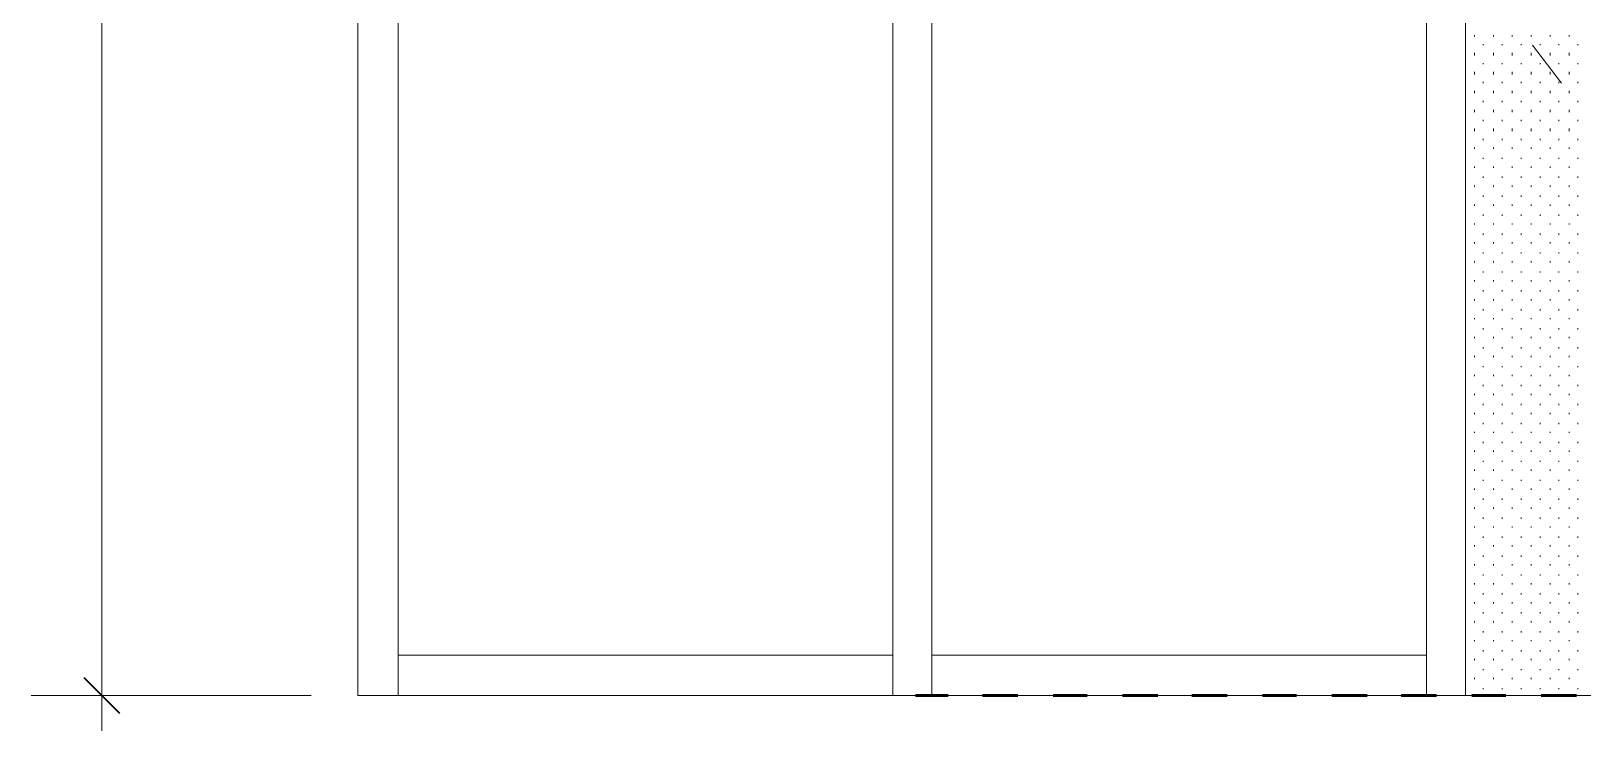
# Model space of a CAD drawing. Header units: inches. Extents: x -6061 to 13621, y -296 to 7483.
# Drawn here: x 12021.8 to 12120.3, y 347.7 to 392.1 of the extents above; entities that cross this region are included whole.
import ezdxf

# ---------------------------------------------------------------- set-up
doc = ezdxf.new("R2010")
doc.units = ezdxf.units.IN
doc.header["$MEASUREMENT"] = 0
doc.layers.get('0').update_dxf_attribs({"linetype": 'CONTINUOUS'})

msp = doc.modelspace()

# ---------------------------------------------------------------- linework, layer by layer
at = {"color": 7, "linetype": 'Continuous', "lineweight": 9, "true_color": 0x000007}
for p, q in [((12026.29963, 347.69103), (12026.29963, 445.96207)), ((12042.558, 445.96207), (12042.558, 349.93356)), ((12045.1209, 445.96207), (12045.1209, 349.93356)), ((12076.51637, 445.96207), (12076.51637, 349.93356)), ((12078.99918, 445.96207), (12078.99918, 349.93356)), ((12110.39465, 445.96207), (12110.39465, 349.93356)), ((12112.87746, 445.96207), (12112.87746, 349.93356)), ((12045.1209, 443.47926), (12045.1209, 352.49646)), ((12076.51637, 352.49646), (12076.51637, 443.47926)), ((12078.99918, 443.47926), (12078.99918, 352.49646)), ((12110.39465, 352.49646), (12110.39465, 443.47926)), ((12112.87746, 443.47926), (12112.87746, 349.93356)), ((12118.96433, 388.77745), (12117.12225, 391.18017)), ((12045.1209, 352.49646), (12076.51637, 352.49646)), ((12045.1209, 349.93356), (12045.1209, 352.49646)), ((12045.1209, 352.49646), (12076.51637, 352.49646)), ((12076.51637, 352.49646), (12076.51637, 349.93356)), ((12078.99918, 352.49646), (12110.39465, 352.49646)), ((12078.99918, 349.93356), (12078.99918, 352.49646)), ((12078.99918, 352.49646), (12110.39465, 352.49646)), ((12110.39465, 352.49646), (12110.39465, 349.93356)), ((12026.29963, 349.93356), (12021.81456, 349.93356)), ((12026.29963, 349.93356), (12039.59465, 349.93356)), ((12042.558, 349.93356), (12045.1209, 349.93356)), ((12045.1209, 349.93356), (12042.558, 349.93356)), ((12076.51637, 349.93356), (12045.1209, 349.93356)), ((12045.1209, 349.93356), (12076.51637, 349.93356)), ((12076.51637, 349.93356), (12078.99918, 349.93356)), ((12078.99918, 349.93356), (12076.51637, 349.93356)), ((12110.39465, 349.93356), (12078.99918, 349.93356)), ((12078.99918, 349.93356), (12110.39465, 349.93356)), ((12110.39465, 349.93356), (12112.87746, 349.93356)), ((12112.87746, 349.93356), (12110.39465, 349.93356)), ((12112.87746, 349.93356), (12148.91818, 349.93356)), ((12148.91818, 349.93356), (12112.87746, 349.93356))]:
    msp.add_line(p, q, dxfattribs=at)
at = {"color": 7, "linetype": 'Continuous', "lineweight": 18, "true_color": 0x000007}
for p in [(12042.558, 445.96207), (12042.558, 349.93356)]:
    msp.add_line(p, (12042.558, 349.93356), dxfattribs=at)
at = {"color": 7, "linetype": 'Continuous', "lineweight": 9, "true_color": 0xffffff}
for p, q in [((12113.43809, 391.7408), (12113.43809, 391.82089)), ((12113.99872, 391.18017), (12113.99872, 391.26026)), ((12114.63945, 391.7408), (12114.63945, 391.82089)), ((12115.20008, 391.18017), (12115.20008, 391.26026)), ((12115.84081, 391.7408), (12115.84081, 391.82089)), ((12116.40144, 391.18017), (12116.40144, 391.26026)), ((12117.04216, 391.7408), (12117.04216, 391.82089)), ((12117.6028, 391.18017), (12117.6028, 391.26026)), ((12118.24352, 391.7408), (12118.24352, 391.82089)), ((12118.80415, 391.18017), (12118.80415, 391.26026)), ((12119.44488, 391.7408), (12119.44488, 391.82089)), ((12120.00551, 391.18017), (12120.00551, 391.26026)), ((12113.43809, 390.53944), (12113.43809, 390.69962)), ((12114.63945, 390.53944), (12114.63945, 390.69962)), ((12115.84081, 390.53944), (12115.84081, 390.69962)), ((12117.04216, 390.53944), (12117.04216, 390.69962)), ((12118.24352, 390.53944), (12118.24352, 390.69962)), ((12119.44488, 390.53944), (12119.44488, 390.69962)), ((12113.43809, 389.33809), (12113.43809, 389.49827)), ((12113.99872, 389.97881), (12113.99872, 390.0589)), ((12114.63945, 389.33809), (12114.63945, 389.49827)), ((12115.20008, 389.97881), (12115.20008, 390.0589)), ((12115.84081, 389.33809), (12115.84081, 389.49827)), ((12116.40144, 389.97881), (12116.40144, 390.0589)), ((12117.04216, 389.33809), (12117.04216, 389.49827)), ((12117.6028, 389.97881), (12117.6028, 390.0589)), ((12118.24352, 389.33809), (12118.24352, 389.49827)), ((12118.80415, 389.97881), (12118.80415, 390.0589)), ((12119.44488, 389.33809), (12119.44488, 389.49827)), ((12120.00551, 389.97881), (12120.00551, 390.0589)), ((12113.43809, 388.13673), (12113.43809, 388.29691)), ((12113.99872, 388.77745), (12113.99872, 388.85754)), ((12114.63945, 388.13673), (12114.63945, 388.29691)), ((12115.20008, 388.77745), (12115.20008, 388.85754)), ((12115.84081, 388.13673), (12115.84081, 388.29691)), ((12116.40144, 388.77745), (12116.40144, 388.85754)), ((12117.04216, 388.13673), (12117.04216, 388.29691)), ((12117.6028, 388.77745), (12117.6028, 388.85754)), ((12118.24352, 388.13673), (12118.24352, 388.29691)), ((12118.80415, 388.77745), (12118.80415, 388.85754)), ((12119.44488, 388.13673), (12119.44488, 388.29691)), ((12120.00551, 388.77745), (12120.00551, 388.85754)), ((12113.99872, 387.5761), (12113.99872, 387.65619)), ((12115.20008, 387.5761), (12115.20008, 387.65619)), ((12116.40144, 387.5761), (12116.40144, 387.65619)), ((12117.6028, 387.5761), (12117.6028, 387.65619)), ((12118.80415, 387.5761), (12118.80415, 387.65619)), ((12120.00551, 387.5761), (12120.00551, 387.65619)), ((12113.43809, 386.93537), (12113.43809, 387.09555)), ((12113.99872, 386.37474), (12113.99872, 386.45483)), ((12114.63945, 386.93537), (12114.63945, 387.09555)), ((12115.20008, 386.37474), (12115.20008, 386.45483)), ((12115.84081, 386.93537), (12115.84081, 387.09555)), ((12116.40144, 386.37474), (12116.40144, 386.45483)), ((12117.04216, 386.93537), (12117.04216, 387.09555)), ((12117.6028, 386.37474), (12117.6028, 386.45483)), ((12118.24352, 386.93537), (12118.24352, 387.09555)), ((12118.80415, 386.37474), (12118.80415, 386.45483)), ((12119.44488, 386.93537), (12119.44488, 387.09555)), ((12120.00551, 386.37474), (12120.00551, 386.45483)), ((12113.43809, 385.73401), (12113.43809, 385.8942)), ((12113.99872, 385.17338), (12113.99872, 385.25347)), ((12114.63945, 385.73401), (12114.63945, 385.8942)), ((12115.20008, 385.17338), (12115.20008, 385.25347)), ((12115.84081, 385.73401), (12115.84081, 385.8942)), ((12116.40144, 385.17338), (12116.40144, 385.25347)), ((12117.04216, 385.73401), (12117.04216, 385.8942)), ((12117.6028, 385.17338), (12117.6028, 385.25347)), ((12118.24352, 385.73401), (12118.24352, 385.8942)), ((12118.80415, 385.17338), (12118.80415, 385.25347)), ((12119.44488, 385.73401), (12119.44488, 385.8942)), ((12120.00551, 385.17338), (12120.00551, 385.25347)), ((12113.43809, 384.61275), (12113.43809, 384.69284)), ((12114.63945, 384.61275), (12114.63945, 384.69284)), ((12115.84081, 384.61275), (12115.84081, 384.69284)), ((12117.04216, 384.61275), (12117.04216, 384.69284)), ((12118.24352, 384.61275), (12118.24352, 384.69284)), ((12119.44488, 384.61275), (12119.44488, 384.69284)), ((12113.43809, 383.41139), (12113.43809, 383.49148)), ((12113.99872, 383.97202), (12113.99872, 384.05211)), ((12114.63945, 383.41139), (12114.63945, 383.49148)), ((12115.20008, 383.97202), (12115.20008, 384.05211)), ((12115.84081, 383.41139), (12115.84081, 383.49148)), ((12116.40144, 383.97202), (12116.40144, 384.05211)), ((12117.04216, 383.41139), (12117.04216, 383.49148)), ((12117.6028, 383.97202), (12117.6028, 384.05211)), ((12118.24352, 383.41139), (12118.24352, 383.49148)), ((12118.80415, 383.97202), (12118.80415, 384.05211)), ((12119.44488, 383.41139), (12119.44488, 383.49148)), ((12120.00551, 383.97202), (12120.00551, 384.05211)), ((12113.43809, 382.21003), (12113.43809, 382.29012)), ((12113.99872, 382.77067), (12113.99872, 382.85076)), ((12114.63945, 382.21003), (12114.63945, 382.29012)), ((12115.20008, 382.77067), (12115.20008, 382.85076)), ((12115.84081, 382.21003), (12115.84081, 382.29012)), ((12116.40144, 382.77067), (12116.40144, 382.85076)), ((12117.04216, 382.21003), (12117.04216, 382.29012)), ((12117.6028, 382.77067), (12117.6028, 382.85076)), ((12118.24352, 382.21003), (12118.24352, 382.29012)), ((12118.80415, 382.77067), (12118.80415, 382.85076)), ((12119.44488, 382.21003), (12119.44488, 382.29012)), ((12120.00551, 382.77067), (12120.00551, 382.85076)), ((12113.99872, 381.56931), (12113.99872, 381.6494)), ((12115.20008, 381.56931), (12115.20008, 381.6494)), ((12116.40144, 381.56931), (12116.40144, 381.6494)), ((12117.6028, 381.56931), (12117.6028, 381.6494)), ((12118.80415, 381.56931), (12118.80415, 381.6494)), ((12120.00551, 381.56931), (12120.00551, 381.6494)), ((12113.43809, 381.00867), (12113.43809, 381.08877)), ((12113.99872, 380.36795), (12113.99872, 380.44804)), ((12114.63945, 381.00867), (12114.63945, 381.08877)), ((12115.20008, 380.36795), (12115.20008, 380.44804)), ((12115.84081, 381.00867), (12115.84081, 381.08877)), ((12116.40144, 380.36795), (12116.40144, 380.44804)), ((12117.04216, 381.00867), (12117.04216, 381.08877)), ((12117.6028, 380.36795), (12117.6028, 380.44804)), ((12118.24352, 381.00867), (12118.24352, 381.08877)), ((12118.80415, 380.36795), (12118.80415, 380.44804)), ((12119.44488, 381.00867), (12119.44488, 381.08877)), ((12120.00551, 380.36795), (12120.00551, 380.44804)), ((12113.43809, 379.80732), (12113.43809, 379.88741)), ((12114.63945, 379.80732), (12114.63945, 379.88741)), ((12115.84081, 379.80732), (12115.84081, 379.88741)), ((12117.04216, 379.80732), (12117.04216, 379.88741)), ((12118.24352, 379.80732), (12118.24352, 379.88741)), ((12119.44488, 379.80732), (12119.44488, 379.88741)), ((12113.43809, 378.60596), (12113.43809, 378.68605)), ((12113.99872, 379.16659), (12113.99872, 379.24668)), ((12114.63945, 378.60596), (12114.63945, 378.68605)), ((12115.20008, 379.16659), (12115.20008, 379.24668)), ((12115.84081, 378.60596), (12115.84081, 378.68605)), ((12116.40144, 379.16659), (12116.40144, 379.24668)), ((12117.04216, 378.60596), (12117.04216, 378.68605)), ((12117.6028, 379.16659), (12117.6028, 379.24668)), ((12118.24352, 378.60596), (12118.24352, 378.68605)), ((12118.80415, 379.16659), (12118.80415, 379.24668)), ((12119.44488, 378.60596), (12119.44488, 378.68605)), ((12120.00551, 379.16659), (12120.00551, 379.24668)), ((12113.43809, 377.4046), (12113.43809, 377.48469)), ((12113.99872, 377.96524), (12113.99872, 378.04533)), ((12114.63945, 377.4046), (12114.63945, 377.48469)), ((12115.20008, 377.96524), (12115.20008, 378.04533)), ((12115.84081, 377.4046), (12115.84081, 377.48469)), ((12116.40144, 377.96524), (12116.40144, 378.04533)), ((12117.04216, 377.4046), (12117.04216, 377.48469)), ((12117.6028, 377.96524), (12117.6028, 378.04533)), ((12118.24352, 377.4046), (12118.24352, 377.48469)), ((12118.80415, 377.96524), (12118.80415, 378.04533)), ((12119.44488, 377.4046), (12119.44488, 377.48469)), ((12120.00551, 377.96524), (12120.00551, 378.04533)), ((12113.99872, 376.76388), (12113.99872, 376.84397)), ((12115.20008, 376.76388), (12115.20008, 376.84397)), ((12116.40144, 376.76388), (12116.40144, 376.84397)), ((12117.6028, 376.76388), (12117.6028, 376.84397)), ((12118.80415, 376.76388), (12118.80415, 376.84397)), ((12120.00551, 376.76388), (12120.00551, 376.84397)), ((12113.43809, 376.20324), (12113.43809, 376.28334)), ((12113.99872, 375.56252), (12113.99872, 375.64261)), ((12114.63945, 376.20324), (12114.63945, 376.28334)), ((12115.20008, 375.56252), (12115.20008, 375.64261)), ((12115.84081, 376.20324), (12115.84081, 376.28334)), ((12116.40144, 375.56252), (12116.40144, 375.64261)), ((12117.04216, 376.20324), (12117.04216, 376.28334)), ((12117.6028, 375.56252), (12117.6028, 375.64261)), ((12118.24352, 376.20324), (12118.24352, 376.28334)), ((12118.80415, 375.56252), (12118.80415, 375.64261)), ((12119.44488, 376.20324), (12119.44488, 376.28334)), ((12120.00551, 375.56252), (12120.00551, 375.64261)), ((12113.43809, 375.00189), (12113.43809, 375.08198)), ((12113.99872, 374.36116), (12113.99872, 374.44125)), ((12114.63945, 375.00189), (12114.63945, 375.08198)), ((12115.20008, 374.36116), (12115.20008, 374.44125)), ((12115.84081, 375.00189), (12115.84081, 375.08198)), ((12116.40144, 374.36116), (12116.40144, 374.44125)), ((12117.04216, 375.00189), (12117.04216, 375.08198)), ((12117.6028, 374.36116), (12117.6028, 374.44125)), ((12118.24352, 375.00189), (12118.24352, 375.08198)), ((12118.80415, 374.36116), (12118.80415, 374.44125)), ((12119.44488, 375.00189), (12119.44488, 375.08198)), ((12120.00551, 374.36116), (12120.00551, 374.44125)), ((12113.43809, 373.80053), (12113.43809, 373.88062)), ((12114.63945, 373.80053), (12114.63945, 373.88062)), ((12115.84081, 373.80053), (12115.84081, 373.88062)), ((12117.04216, 373.80053), (12117.04216, 373.88062)), ((12118.24352, 373.80053), (12118.24352, 373.88062)), ((12119.44488, 373.80053), (12119.44488, 373.88062)), ((12113.43809, 372.59917), (12113.43809, 372.67926)), ((12113.99872, 373.15981), (12113.99872, 373.2399)), ((12114.63945, 372.59917), (12114.63945, 372.67926)), ((12115.20008, 373.15981), (12115.20008, 373.2399)), ((12115.84081, 372.59917), (12115.84081, 372.67926)), ((12116.40144, 373.15981), (12116.40144, 373.2399)), ((12117.04216, 372.59917), (12117.04216, 372.67926)), ((12117.6028, 373.15981), (12117.6028, 373.2399)), ((12118.24352, 372.59917), (12118.24352, 372.67926)), ((12118.80415, 373.15981), (12118.80415, 373.2399)), ((12119.44488, 372.59917), (12119.44488, 372.67926)), ((12120.00551, 373.15981), (12120.00551, 373.2399)), ((12113.43809, 371.39781), (12113.43809, 371.47791)), ((12113.99872, 371.95845), (12113.99872, 372.03854)), ((12114.63945, 371.39781), (12114.63945, 371.47791)), ((12115.20008, 371.95845), (12115.20008, 372.03854)), ((12115.84081, 371.39781), (12115.84081, 371.47791)), ((12116.40144, 371.95845), (12116.40144, 372.03854)), ((12117.04216, 371.39781), (12117.04216, 371.47791)), ((12117.6028, 371.95845), (12117.6028, 372.03854)), ((12118.24352, 371.39781), (12118.24352, 371.47791)), ((12118.80415, 371.95845), (12118.80415, 372.03854)), ((12119.44488, 371.39781), (12119.44488, 371.47791)), ((12120.00551, 371.95845), (12120.00551, 372.03854)), ((12113.99872, 370.75709), (12113.99872, 370.83718)), ((12115.20008, 370.75709), (12115.20008, 370.83718)), ((12116.40144, 370.75709), (12116.40144, 370.83718)), ((12117.6028, 370.75709), (12117.6028, 370.83718)), ((12118.80415, 370.75709), (12118.80415, 370.83718)), ((12120.00551, 370.75709), (12120.00551, 370.83718)), ((12113.43809, 370.19646), (12113.43809, 370.27655)), ((12113.99872, 369.55573), (12113.99872, 369.63582)), ((12114.63945, 370.19646), (12114.63945, 370.27655)), ((12115.20008, 369.55573), (12115.20008, 369.63582)), ((12115.84081, 370.19646), (12115.84081, 370.27655)), ((12116.40144, 369.55573), (12116.40144, 369.63582)), ((12117.04216, 370.19646), (12117.04216, 370.27655)), ((12117.6028, 369.55573), (12117.6028, 369.63582)), ((12118.24352, 370.19646), (12118.24352, 370.27655)), ((12118.80415, 369.55573), (12118.80415, 369.63582)), ((12119.44488, 370.19646), (12119.44488, 370.27655)), ((12120.00551, 369.55573), (12120.00551, 369.63582)), ((12113.43809, 368.9951), (12113.43809, 369.07519)), ((12113.99872, 368.35438), (12113.99872, 368.43447)), ((12114.63945, 368.9951), (12114.63945, 369.07519)), ((12115.20008, 368.35438), (12115.20008, 368.43447)), ((12115.84081, 368.9951), (12115.84081, 369.07519)), ((12116.40144, 368.35438), (12116.40144, 368.43447)), ((12117.04216, 368.9951), (12117.04216, 369.07519)), ((12117.6028, 368.35438), (12117.6028, 368.43447)), ((12118.24352, 368.9951), (12118.24352, 369.07519)), ((12118.80415, 368.35438), (12118.80415, 368.43447)), ((12119.44488, 368.9951), (12119.44488, 369.07519)), ((12120.00551, 368.35438), (12120.00551, 368.43447)), ((12113.43809, 367.79374), (12113.43809, 367.87383)), ((12114.63945, 367.79374), (12114.63945, 367.87383)), ((12115.84081, 367.79374), (12115.84081, 367.87383)), ((12117.04216, 367.79374), (12117.04216, 367.87383)), ((12118.24352, 367.79374), (12118.24352, 367.87383)), ((12119.44488, 367.79374), (12119.44488, 367.87383)), ((12113.43809, 366.59239), (12113.43809, 366.67248)), ((12113.99872, 367.15302), (12113.99872, 367.23311)), ((12114.63945, 366.59239), (12114.63945, 366.67248)), ((12115.20008, 367.15302), (12115.20008, 367.23311)), ((12115.84081, 366.59239), (12115.84081, 366.67248)), ((12116.40144, 367.15302), (12116.40144, 367.23311)), ((12117.04216, 366.59239), (12117.04216, 366.67248)), ((12117.6028, 367.15302), (12117.6028, 367.23311)), ((12118.24352, 366.59239), (12118.24352, 366.67248)), ((12118.80415, 367.15302), (12118.80415, 367.23311)), ((12119.44488, 366.59239), (12119.44488, 366.67248)), ((12120.00551, 367.15302), (12120.00551, 367.23311)), ((12113.99872, 365.95166), (12113.99872, 366.03175)), ((12115.20008, 365.95166), (12115.20008, 366.03175)), ((12116.40144, 365.95166), (12116.40144, 366.03175)), ((12117.6028, 365.95166), (12117.6028, 366.03175)), ((12118.80415, 365.95166), (12118.80415, 366.03175)), ((12120.00551, 365.95166), (12120.00551, 366.03175)), ((12113.43809, 365.39103), (12113.43809, 365.47112)), ((12113.99872, 364.7503), (12113.99872, 364.83039)), ((12114.63945, 365.39103), (12114.63945, 365.47112)), ((12115.20008, 364.7503), (12115.20008, 364.83039)), ((12115.84081, 365.39103), (12115.84081, 365.47112)), ((12116.40144, 364.7503), (12116.40144, 364.83039)), ((12117.04216, 365.39103), (12117.04216, 365.47112)), ((12117.6028, 364.7503), (12117.6028, 364.83039)), ((12118.24352, 365.39103), (12118.24352, 365.47112)), ((12118.80415, 364.7503), (12118.80415, 364.83039)), ((12119.44488, 365.39103), (12119.44488, 365.47112)), ((12120.00551, 364.7503), (12120.00551, 364.83039)), ((12113.43809, 364.18967), (12113.43809, 364.26976)), ((12113.99872, 363.54895), (12113.99872, 363.62904)), ((12114.63945, 364.18967), (12114.63945, 364.26976)), ((12115.20008, 363.54895), (12115.20008, 363.62904)), ((12115.84081, 364.18967), (12115.84081, 364.26976)), ((12116.40144, 363.54895), (12116.40144, 363.62904)), ((12117.04216, 364.18967), (12117.04216, 364.26976)), ((12117.6028, 363.54895), (12117.6028, 363.62904)), ((12118.24352, 364.18967), (12118.24352, 364.26976)), ((12118.80415, 363.54895), (12118.80415, 363.62904)), ((12119.44488, 364.18967), (12119.44488, 364.26976)), ((12120.00551, 363.54895), (12120.00551, 363.62904)), ((12113.43809, 362.98831), (12113.43809, 363.0684)), ((12114.63945, 362.98831), (12114.63945, 363.0684)), ((12115.84081, 362.98831), (12115.84081, 363.0684)), ((12117.04216, 362.98831), (12117.04216, 363.0684)), ((12118.24352, 362.98831), (12118.24352, 363.0684)), ((12119.44488, 362.98831), (12119.44488, 363.0684)), ((12113.43809, 361.78696), (12113.43809, 361.86705)), ((12113.99872, 362.34759), (12113.99872, 362.42768)), ((12114.63945, 361.78696), (12114.63945, 361.86705)), ((12115.20008, 362.34759), (12115.20008, 362.42768)), ((12115.84081, 361.78696), (12115.84081, 361.86705)), ((12116.40144, 362.34759), (12116.40144, 362.42768)), ((12117.04216, 361.78696), (12117.04216, 361.86705)), ((12117.6028, 362.34759), (12117.6028, 362.42768)), ((12118.24352, 361.78696), (12118.24352, 361.86705)), ((12118.80415, 362.34759), (12118.80415, 362.42768)), ((12119.44488, 361.78696), (12119.44488, 361.86705)), ((12120.00551, 362.34759), (12120.00551, 362.42768)), ((12113.43809, 360.5856), (12113.43809, 360.66569)), ((12113.99872, 361.14623), (12113.99872, 361.22632)), ((12114.63945, 360.5856), (12114.63945, 360.66569)), ((12115.20008, 361.14623), (12115.20008, 361.22632)), ((12115.84081, 360.5856), (12115.84081, 360.66569)), ((12116.40144, 361.14623), (12116.40144, 361.22632)), ((12117.04216, 360.5856), (12117.04216, 360.66569)), ((12117.6028, 361.14623), (12117.6028, 361.22632)), ((12118.24352, 360.5856), (12118.24352, 360.66569)), ((12118.80415, 361.14623), (12118.80415, 361.22632)), ((12119.44488, 360.5856), (12119.44488, 360.66569)), ((12120.00551, 361.14623), (12120.00551, 361.22632)), ((12113.99872, 359.94487), (12113.99872, 360.02496)), ((12115.20008, 359.94487), (12115.20008, 360.02496)), ((12116.40144, 359.94487), (12116.40144, 360.02496)), ((12117.6028, 359.94487), (12117.6028, 360.02496)), ((12118.80415, 359.94487), (12118.80415, 360.02496)), ((12120.00551, 359.94487), (12120.00551, 360.02496)), ((12113.43809, 359.38424), (12113.43809, 359.46433)), ((12113.99872, 358.74352), (12113.99872, 358.82361)), ((12114.63945, 359.38424), (12114.63945, 359.46433)), ((12115.20008, 358.74352), (12115.20008, 358.82361)), ((12115.84081, 359.38424), (12115.84081, 359.46433)), ((12116.40144, 358.74352), (12116.40144, 358.82361)), ((12117.04216, 359.38424), (12117.04216, 359.46433)), ((12117.6028, 358.74352), (12117.6028, 358.82361)), ((12118.24352, 359.38424), (12118.24352, 359.46433)), ((12118.80415, 358.74352), (12118.80415, 358.82361)), ((12119.44488, 359.38424), (12119.44488, 359.46433)), ((12120.00551, 358.74352), (12120.00551, 358.82361)), ((12113.43809, 358.18288), (12113.43809, 358.26297)), ((12113.99872, 357.54216), (12113.99872, 357.62225)), ((12114.63945, 358.18288), (12114.63945, 358.26297)), ((12115.20008, 357.54216), (12115.20008, 357.62225)), ((12115.84081, 358.18288), (12115.84081, 358.26297)), ((12116.40144, 357.54216), (12116.40144, 357.62225)), ((12117.04216, 358.18288), (12117.04216, 358.26297)), ((12117.6028, 357.54216), (12117.6028, 357.62225)), ((12118.24352, 358.18288), (12118.24352, 358.26297)), ((12118.80415, 357.54216), (12118.80415, 357.62225)), ((12119.44488, 358.18288), (12119.44488, 358.26297)), ((12120.00551, 357.54216), (12120.00551, 357.62225)), ((12113.43809, 356.98153), (12113.43809, 357.06162)), ((12114.63945, 356.98153), (12114.63945, 357.06162)), ((12115.84081, 356.98153), (12115.84081, 357.06162)), ((12117.04216, 356.98153), (12117.04216, 357.06162)), ((12118.24352, 356.98153), (12118.24352, 357.06162)), ((12119.44488, 356.98153), (12119.44488, 357.06162)), ((12113.43809, 355.78017), (12113.43809, 355.86026)), ((12113.99872, 356.3408), (12113.99872, 356.42089)), ((12114.63945, 355.78017), (12114.63945, 355.86026)), ((12115.20008, 356.3408), (12115.20008, 356.42089)), ((12115.84081, 355.78017), (12115.84081, 355.86026)), ((12116.40144, 356.3408), (12116.40144, 356.42089)), ((12117.04216, 355.78017), (12117.04216, 355.86026)), ((12117.6028, 356.3408), (12117.6028, 356.42089)), ((12118.24352, 355.78017), (12118.24352, 355.86026)), ((12118.80415, 356.3408), (12118.80415, 356.42089)), ((12119.44488, 355.78017), (12119.44488, 355.86026)), ((12120.00551, 356.3408), (12120.00551, 356.42089)), ((12113.43809, 354.57881), (12113.43809, 354.6589)), ((12113.99872, 355.13944), (12113.99872, 355.21953)), ((12114.63945, 354.57881), (12114.63945, 354.6589)), ((12115.20008, 355.13944), (12115.20008, 355.21953)), ((12115.84081, 354.57881), (12115.84081, 354.6589)), ((12116.40144, 355.13944), (12116.40144, 355.21953)), ((12117.04216, 354.57881), (12117.04216, 354.6589)), ((12117.6028, 355.13944), (12117.6028, 355.21953)), ((12118.24352, 354.57881), (12118.24352, 354.6589)), ((12118.80415, 355.13944), (12118.80415, 355.21953)), ((12119.44488, 354.57881), (12119.44488, 354.6589)), ((12120.00551, 355.13944), (12120.00551, 355.21953)), ((12113.99872, 353.93809), (12113.99872, 354.01818)), ((12115.20008, 353.93809), (12115.20008, 354.01818)), ((12116.40144, 353.93809), (12116.40144, 354.01818)), ((12117.6028, 353.93809), (12117.6028, 354.01818)), ((12118.80415, 353.93809), (12118.80415, 354.01818)), ((12120.00551, 353.93809), (12120.00551, 354.01818)), ((12113.43809, 353.37745), (12113.43809, 353.45754)), ((12113.99872, 352.73673), (12113.99872, 352.81682)), ((12114.63945, 353.37745), (12114.63945, 353.45754)), ((12115.20008, 352.73673), (12115.20008, 352.81682)), ((12115.84081, 353.37745), (12115.84081, 353.45754)), ((12116.40144, 352.73673), (12116.40144, 352.81682)), ((12117.04216, 353.37745), (12117.04216, 353.45754)), ((12117.6028, 352.73673), (12117.6028, 352.81682)), ((12118.24352, 353.37745), (12118.24352, 353.45754)), ((12118.80415, 352.73673), (12118.80415, 352.81682)), ((12119.44488, 353.37745), (12119.44488, 353.45754)), ((12120.00551, 352.73673), (12120.00551, 352.81682)), ((12113.43809, 352.1761), (12113.43809, 352.25619)), ((12114.63945, 352.1761), (12114.63945, 352.25619)), ((12115.84081, 352.1761), (12115.84081, 352.25619)), ((12117.04216, 352.1761), (12117.04216, 352.25619)), ((12118.24352, 352.1761), (12118.24352, 352.25619)), ((12119.44488, 352.1761), (12119.44488, 352.25619)), ((12113.43809, 350.97474), (12113.43809, 351.05483)), ((12113.99872, 351.53537), (12113.99872, 351.61546)), ((12114.63945, 350.97474), (12114.63945, 351.05483)), ((12115.20008, 351.53537), (12115.20008, 351.61546)), ((12115.84081, 350.97474), (12115.84081, 351.05483)), ((12116.40144, 351.53537), (12116.40144, 351.61546)), ((12117.04216, 350.97474), (12117.04216, 351.05483)), ((12117.6028, 351.53537), (12117.6028, 351.61546)), ((12118.24352, 350.97474), (12118.24352, 351.05483)), ((12118.80415, 351.53537), (12118.80415, 351.61546)), ((12119.44488, 350.97474), (12119.44488, 351.05483)), ((12120.00551, 351.53537), (12120.00551, 351.61546)), ((12113.99872, 350.33401), (12113.99872, 350.4141)), ((12115.20008, 350.33401), (12115.20008, 350.4141)), ((12116.40144, 350.33401), (12116.40144, 350.4141)), ((12117.6028, 350.33401), (12117.6028, 350.4141)), ((12118.80415, 350.33401), (12118.80415, 350.4141)), ((12120.00551, 350.33401), (12120.00551, 350.4141))]:
    msp.add_line(p, q, dxfattribs=at)
at = {"color": 7, "linetype": 'Continuous', "lineweight": 40, "true_color": 0x000007}
for q in [(12025.17836, 351.05483), (12027.4209, 348.81229)]:
    msp.add_line((12026.29963, 349.93356), q, dxfattribs=at)
at = {"color": 1, "linetype": 'Continuous', "lineweight": 53, "true_color": 0x000001}
for p, q in [((12080.04035, 349.93356), (12077.958, 349.93356)), ((12084.44533, 349.93356), (12082.2028, 349.93356)), ((12088.85031, 349.93356), (12086.68786, 349.93356)), ((12093.33538, 349.93356), (12091.09284, 349.93356)), ((12097.74035, 349.93356), (12095.49782, 349.93356)), ((12102.14533, 349.93356), (12099.98289, 349.93356)), ((12106.6304, 349.93356), (12104.38786, 349.93356)), ((12111.03538, 349.93356), (12108.79284, 349.93356)), ((12115.44035, 349.93356), (12113.27791, 349.93356)), ((12119.92542, 349.93356), (12117.68289, 349.93356))]:
    msp.add_line(p, q, dxfattribs=at)

doc.saveas('drawing.dxf')
